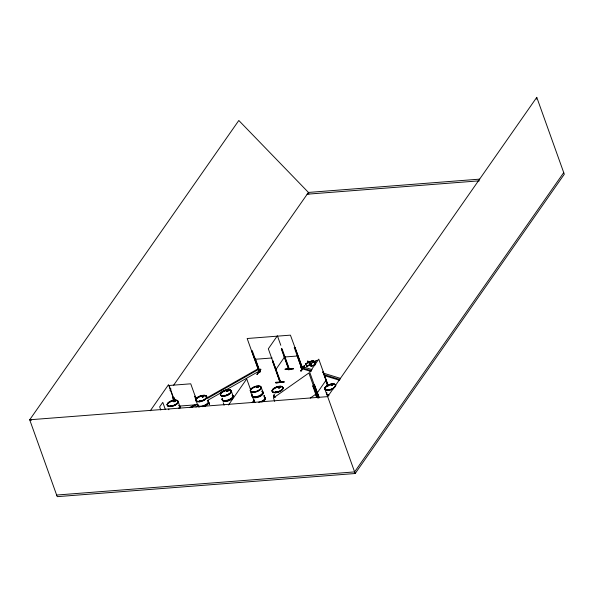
<?xml version="1.0" encoding="UTF-8"?>
<svg xmlns="http://www.w3.org/2000/svg" width="594" height="594" viewBox="0 0 594 594"><rect width="100%" height="100%" fill="white"/><g stroke="black" fill="none" stroke-linecap="round" stroke-linejoin="round"><path stroke-width="0.89" d="M179.737 406.029L178.081 401.418A5.769 2.539 -19.7 0 1 170.5 406.341L171.094 406.081M171.198 406.118L170.686 406.044M171.258 405.843L170.775 405.739M171.102 405.873L171.198 405.962M174.324 400.72L173.945 401.069M173.76 401.061L174.265 401.566M174.161 401.336L174.718 400.72M174.755 401.329L174.45 400.735M199.792 401.537L199.146 401.381L199.903 401.106M199.287 401.099L199.836 401.292L199.413 401.002M199.146 401.433L199.577 401.269M199.309 401.529L200.052 401.336L199.398 400.987M200.081 401.269L199.525 401.091M202.561 396.829L202.294 396.421L203.207 396.406M202.866 396.77L203.371 396.057M224.22 395.908L224.391 395.366L223.708 395.901A5.769 2.539 -19.7 0 0 231.289 391.001L232.93 395.611M223.856 395.701L224.339 395.463M224.376 395.589L223.834 395.507M226.915 390.718L227.324 391.171M228.029 390.406L227.851 390.993M227.391 391.194L228.089 390.577L227.509 390.34M253.527 391.958A5.762 2.532 -19.7 0 0 261.108 387.043A5.762 2.532 -19.7 0 0 252.339 387.726A5.762 2.532 -19.7 0 0 253.527 391.958L254.507 391.906L253.69 391.713M254.432 391.825L253.868 391.706M253.772 391.639L254.061 391.505M254.15 392.025L253.779 391.981M254.536 391.84L254.046 391.736M256.95 387.362L257.18 386.828M257.93 386.657L257.848 387.169M275.623 392.33L276.106 392.055M275.98 392.092L276.366 392.107L275.542 392.285M278.668 387.615L279.781 387.273M279.856 387.206L279.15 387.823M328.289 389.961L328.965 389.991M328.883 389.686L328.274 389.649M328.504 389.679L329.069 389.79M331.333 385.246L332.447 384.912L332.284 385.254M332.224 385.32L331.445 385.254L332.484 385.031M256.979 374.361L260.803 369.453L260.647 369.023L256.987 374.376M257.239 373.945L257.44 374.339M257.343 374.235L260.707 369.386M536.412 99.146L536.776 97.342L564.3 174.22L355.182 473.515L57.224 496.658L29.7 419.78L238.818 120.485L308.442 192.434L173.663 385.15M275.898 382.306L284.051 381.563L284.199 382.001L275.876 382.87M279.744 381.489L280.093 381.044M280.62 381.883L280.271 382.328L280.658 381.875L272.876 361.033L272.572 361.479L279.96 382.336L280.361 381.808M280.39 381.118L279.737 381.526L280.338 381.073M284.764 357.157L289.189 369.617L288.721 369.743L289.13 369.208M171.347 406.14L170.582 406.355L170.879 405.828M173.819 401.403L174.859 401.113M202.339 396.332L203.245 396.421M203.475 396.161L202.457 396.666L203.245 396.733M224.064 395.819L223.723 395.634M223.782 395.456L224.265 395.262M224.562 395.515L223.879 395.723M228.051 390.696L226.96 390.919L227.116 390.496M256.853 386.902L257.699 386.991M256.912 387.243L257.959 386.954M275.49 392.27L275.95 392.01M276.136 392.218L275.735 392.307M278.809 387.741C277.962 387.065 280.665 386.828 279.395 387.422M273.158 361.011L272.572 361.479M288.758 369.75L281.333 348.878L281.638 348.44M275.876 382.944L284.199 382.001M285.224 369.409L293.362 368.74L285.068 369.082M289.04 369.728L289.174 368.451L288.484 368.993M280.026 382.298L280.643 381.779M288.788 369.698L289.092 369.26M289.375 369.238L289.07 369.676L281.615 348.856M285.194 369.535L293.525 368.584L285.35 369.23M318.636 397.958L313.951 384.875L314.256 384.437L319.223 397.497M323.017 371.837L322.72 372.275L323.299 371.814L327.702 384.919M314.538 384.407L313.951 384.875M172.75 397.765C173.686 396.346 172.223 399.651 173.686 400.378M174.376 399.71L173.641 398.136L174.488 397.906M197.965 406.11L194.646 396.346L195.381 396.287L196.324 398.901M195.381 396.287L194.535 396.517M258.798 371.243C261.286 370.76 257.492 371.057 259.266 371.807L251.693 351.151L252.539 350.928M259.147 371.978L260.075 371.718L259.118 372.015L247.163 338.506L290.421 335.142L302.331 367.656L301.321 367.946L302.331 367.679L295.07 347.624L294.334 347.683L301.722 368.718L302.487 368.607L300.861 370.968L304.091 365.644L304.685 366.045L303.72 367.441M295.07 347.624L294.216 347.854M301.722 368.718L301.633 367.686M301.47 367.723L301.737 368.696L297.141 355.531M302.324 368.755L300.958 370.901M303.289 367.359L304.321 366.015L303.363 367.411M302.702 368.785L300.861 370.968M303.66 367.389L304.677 366.023M301.314 370.931L302.754 368.815M275.779 369.624L284.845 356.586M317.159 393.02L326.225 379.982M150.297 410.758L168.518 384.667L173.804 399.42M169.958 390.458L171.013 388.944M228.497 404.997L246.725 378.913L250.765 390.191M252.094 402.71L254.18 399.732M31.504 420.181L29.7 419.78L327.658 396.629L536.776 97.342M563.721 172.609L354.603 471.896L56.653 495.047M312.043 360.818L309.288 361.805L307.588 360.914L307.44 361.352L308.635 362.221L305.539 363.855L306.801 366.661L309.875 365.043C312.667 368.183 309.927 363.06 309.6 362.11L312.043 360.818L312.659 362.555M288.699 368.555L289.1 368.473L288.877 368.911M279.937 381.155L280.375 381.021M173.827 400.987L173.522 401.47L174.139 401.589M202.472 396.25L202.16 396.733L202.658 396.851M226.967 390.562L226.767 391.134L227.457 391.149M256.927 386.82L256.667 387.385L257.365 387.399M253.816 391.84L254.247 391.825M278.883 387.466L279.18 387.719M279.611 387.281L279.403 386.946M275.631 392.01L275.92 391.884M332.157 385.32L332.714 384.875L332.187 384.585M315.488 363.431L314.865 361.701L317.419 360.231L314.56 361.397C310.565 358.776 315.147 362.889 314.835 364.412L311.746 366.053L310.811 363.446L313.899 361.813M305.539 363.855L308.939 362.444C309.66 364.419 311.197 363.194 309.6 362.11M174.718 401.069L173.767 401.336M202.413 396.243L202.851 396.109M203.297 396.673L203.735 396.191L203.207 395.998M227.027 390.733L227.866 390.451M257.039 386.902L257.269 387.132M257.87 387.08L256.808 387.236M257.751 387.243L258.19 386.761L257.41 386.59M253.816 391.602L253.586 392.047L254.135 391.951M331.549 384.764L331.378 385.112L331.704 384.845M312.593 386.026L313.394 385.654L317.56 397.809M310.291 398.062L316.32 393.822M311.108 371.51L301.366 368.495L301.01 367.515L302.331 366.617L312.08 369.624M189.679 407.625L194.483 404.893M207.313 397.616L257.818 368.948L258.628 369.379L207.321 398.507M191.283 407.603L196.896 404.417M195.901 407.031L198.307 405.665M207.93 400.208L222.356 392.01M224.762 390.652L259.236 371.079M260.372 369.431L260.803 369.453M173.827 401.024L174.777 400.891M174.666 401.329L174.072 401.529M202.524 396.161L203.252 395.96M202.688 396.109L202.413 396.599M227.012 390.681A0.891 0.394 -19.7 0 1 228.371 390.577A0.891 0.394 -19.7 0 1 227.198 391.342A0.891 0.394 -19.7 0 1 227.012 390.681L227.235 390.429M279.002 387.058L278.475 387.682L279.225 387.778M279.492 387.689L280.041 387.243L279.566 386.909M328.452 389.783L328.207 390.206M259.845 371.933L252.428 351.091M306.474 366.461L309.407 364.627M310.811 363.446L314.211 362.036L315.644 364.842M311.746 366.053L315.147 364.634L314.211 362.036M280.056 381.548L280.271 382.328L273.188 361.909M174.005 400.928L174.896 400.995M257.105 386.761L257.514 386.62M279.425 387.444L278.965 387.57M293.191 368.414L293.339 368.859M174.198 401.611L175.089 401.032L174.614 400.698M227.361 390.347L227.806 390.34M170.99 406.214L170.589 406.251M257.328 386.768L257.766 386.701M332.039 384.637L331.14 385.216L331.823 385.454M331.853 384.778L332.417 384.608L331.942 384.6M259.615 371.191L259.764 371.97M301.396 367.916L302.094 367.872M202.955 396.02L203.43 396.02M202.91 396.829L202.465 396.903M279.128 387.511L278.72 387.548M259.986 371.733L259.266 371.807L258.939 371.235M301.67 368.674L302.405 368.614M250.668 392.025L254.388 401.596M479.714 179.136L308.301 192.449L308.88 194.067M307.031 194.208L479.373 180.821M254.618 359.325L272.104 357.967M284.066 357.039L297.876 355.962M179.269 406.096L197.29 404.692M279.091 387.8L278.705 387.674M259.66 370.968L259.964 371.911M315.02 363.105L315.689 362.927L314.865 361.701M227.948 390.607L227.212 391.171M323.596 373.181L340.429 378.385M301.01 367.515L311.642 370.797M324.042 374.628L339.991 379.551M324.391 375.608L339.456 380.264M327.985 384.897L318.77 359.162L309.704 372.2L318.919 397.935M323.002 372.252L327.999 386.211M325.527 380.13L327.717 386.234M327.658 396.629L355.182 473.515M324.814 389.003L326.477 393.607M312.86 360.499L313.483 362.236M311.137 363.654L312.073 366.253M310.417 363.335L311.353 365.941M310.298 363.431L311.234 366.03M309.749 363.513L310.684 366.119M308.939 362.444L309.875 365.043M314.256 384.437L316.439 390.54M317.382 393.154L318.941 397.52M305.873 364.063L306.801 366.661M317.76 397.869L308.865 373.002L273.463 397.906L274.703 401.381M312.793 386.078L316.854 397.416M315.407 393.874L316.654 397.364M302.331 366.617L302.688 367.597M302.012 367.916L302.287 368.674M301.314 367.924L301.589 368.681M280.806 345.307L277.391 335.766L268.325 348.804L280.309 382.276M282.046 348.775L289.427 369.275M275.906 382.239L276.002 382.595M255.353 358.776L260.083 371.74M261.189 387.251A5.769 2.539 -19.7 0 1 253.601 392.174A5.769 2.539 -19.7 0 1 252.413 387.934A5.769 2.539 -19.7 0 1 261.189 387.251L262.83 391.869M253.794 400.75L254.418 402.494M223.247 402.695L224.101 405.086A5.747 2.532 -19.7 0 1 224.109 404.388M196.332 399.42L190.741 383.806L169.112 385.484L174.391 400.23M174.369 398.077L175 399.821M173.032 397.742L173.968 400.356M165.347 409.518L162.786 402.361L159.652 406.845L160.796 410.023M223.693 395.923A5.769 2.539 -19.7 0 1 222.505 391.684A5.769 2.539 -19.7 0 1 231.281 390.978A5.769 2.539 -19.7 0 1 223.686 395.901A5.769 2.539 -19.7 0 1 222.498 391.661A5.769 2.539 -19.7 0 1 231.289 391.001M232.863 395.641A5.843 2.569 -19.7 0 1 227.673 400.816A5.843 2.569 -19.7 0 1 222.579 398.507M232.195 395.611A5.747 2.532 -19.7 0 1 229.21 400.616A5.747 2.532 -19.7 0 1 222.394 399.606M232.751 395.344A5.843 2.569 -19.7 0 1 227.569 400.519A5.843 2.569 -19.7 0 1 222.468 398.21M232.566 395.047A5.762 2.532 -19.7 0 1 228.163 399.925A5.762 2.532 -19.7 0 1 222.045 398.648M207.596 400.913A5.843 2.569 -19.7 0 1 207.959 403.801A5.843 2.569 -19.7 0 1 202.398 406.675M199.74 406.883A5.843 2.569 -19.7 0 1 197.639 404.974M208.353 401.693A5.747 2.532 -19.7 0 1 203.957 406.563M198.908 406.957A5.747 2.532 -19.7 0 1 198.225 404.514M207.484 400.616A5.843 2.569 -19.7 0 1 204.455 405.702A5.843 2.569 -19.7 0 1 197.535 404.677M207.306 400.319A5.762 2.532 -19.7 0 1 204.321 405.338A5.762 2.532 -19.7 0 1 197.49 404.328M335.625 385.751A5.762 2.532 -19.7 0 0 328.564 384.838A5.762 2.532 -19.7 0 0 326.113 389.85A5.762 2.532 -19.7 0 0 335.246 386.531A5.762 2.532 -19.7 0 1 326.121 389.879A5.762 2.532 -19.7 0 1 328.579 384.867A5.762 2.532 -19.7 0 1 335.632 385.781M333.657 388.595A5.725 2.517 -19.7 0 1 325.505 389.991A5.725 2.517 -19.7 0 1 328.749 385.35A5.725 2.517 -19.7 0 1 335.773 385.565M333.583 388.32A5.769 2.539 -19.7 0 1 325.163 389.575A5.769 2.539 -19.7 0 1 329.573 384.682A5.769 2.539 -19.7 0 1 335.707 385.959M328.541 394.795A5.762 2.532 -19.7 0 1 326.47 392.916M328.89 395.76A5.762 2.532 -19.7 0 1 326.819 393.881M328.72 395.463A5.843 2.569 -19.7 0 1 327.004 392.775M328.616 395.173A5.843 2.569 -19.7 0 1 326.514 393.265M264.872 398.002A5.762 2.532 -19.7 0 1 263.105 401.626M254.336 402.309A5.762 2.532 -19.7 0 1 254.351 401.611M264.82 397.638A5.843 2.569 -19.7 0 1 261.768 402.012M254.514 402.576A5.843 2.569 -19.7 0 1 254.536 400.505M262.043 391.483A5.843 2.569 -19.7 0 1 259.021 396.577A5.843 2.569 -19.7 0 1 252.094 395.545M263.81 396.644A5.747 2.532 -19.7 0 1 264.167 399.487A5.747 2.532 -19.7 0 1 258.694 402.316M255.078 402.309A5.747 2.532 -19.7 0 1 254.017 400.646M262.095 391.862A5.747 2.532 -19.7 0 1 259.118 396.874A5.747 2.532 -19.7 0 1 252.302 395.864M264.716 397.341A5.843 2.569 -19.7 0 1 261.657 401.715M254.403 402.279A5.843 2.569 -19.7 0 1 254.046 400.995M261.939 391.186A5.843 2.569 -19.7 0 1 258.91 396.28A5.843 2.569 -19.7 0 1 251.99 395.255M262.466 391.298A5.762 2.532 -19.7 0 1 257.351 396.398A5.762 2.532 -19.7 0 1 252.324 394.126M274.866 396.948A5.762 2.532 -19.7 0 1 274.183 394.505M274.502 397.512A5.762 2.532 -19.7 0 1 274.146 396.243M275.029 397.616A5.843 2.569 -19.7 0 1 273.953 395.923M274.925 397.319A5.843 2.569 -19.7 0 1 274.235 394.839M170.5 406.341A5.769 2.539 -19.7 0 1 169.312 402.093A5.769 2.539 -19.7 0 1 178.089 401.396A5.769 2.539 -19.7 0 1 170.493 406.318A5.769 2.539 -19.7 0 1 169.305 402.079A5.769 2.539 -19.7 0 1 178.096 401.418M178.95 405.65A5.843 2.569 -19.7 0 1 179.64 408.13M179.715 406.422A5.762 2.532 -19.7 0 1 179.692 408.464M178.846 405.353A5.843 2.569 -19.7 0 1 179.537 407.833M179.373 405.464A5.762 2.532 -19.7 0 1 178.623 408.308M168.837 409.763A5.762 2.532 -19.7 0 1 168.852 409.066M264.887 397.609L264.033 395.218L264.879 397.616M209.578 404.648L208.724 402.257L209.571 404.655M223.619 395.708A5.762 2.532 -19.7 0 0 231.2 390.793A5.762 2.532 -19.7 0 0 222.438 391.468A5.762 2.532 -19.7 0 0 223.619 395.708M223.804 396.183A5.74 2.525 -19.7 0 0 231.356 391.283A5.74 2.525 -19.7 0 0 222.624 391.966A5.74 2.525 -19.7 0 0 223.804 396.183A5.74 2.525 -19.7 0 0 231.356 391.305A5.74 2.525 -19.7 0 0 222.631 391.981A5.74 2.525 -19.7 0 0 223.812 396.198M199.072 401.388A5.762 2.532 -19.7 0 0 206.653 396.473A5.762 2.532 -19.7 0 0 197.884 397.148A5.762 2.532 -19.7 0 0 199.072 401.388A5.762 2.532 -19.7 0 0 206.66 396.502A5.762 2.532 -19.7 0 0 197.899 397.178A5.762 2.532 -19.7 0 0 199.079 401.418M199.265 401.878A5.74 2.525 -19.7 0 0 206.809 396.985A5.74 2.525 -19.7 0 0 198.084 397.661A5.74 2.525 -19.7 0 0 199.265 401.878M199.138 401.581A5.769 2.539 -19.7 0 0 206.727 396.658A5.769 2.539 -19.7 0 0 197.951 397.341A5.769 2.539 -19.7 0 0 199.138 401.581M202.651 397.022A0.891 0.394 -19.7 0 0 203.824 396.257A0.891 0.394 -19.7 0 0 202.465 396.361A0.891 0.394 -19.7 0 0 202.651 397.022M331.63 385.603A0.891 0.394 -19.7 0 0 332.803 384.845A0.891 0.394 -19.7 0 0 331.445 384.949A0.891 0.394 -19.7 0 0 331.63 385.603M253.72 392.456A5.74 2.525 -19.7 0 0 261.263 387.555A5.74 2.525 -19.7 0 0 252.539 388.238A5.74 2.525 -19.7 0 0 253.72 392.456M257.105 387.592A0.891 0.394 -19.7 0 0 258.279 386.828A0.891 0.394 -19.7 0 0 256.92 386.932A0.891 0.394 -19.7 0 0 257.105 387.592M275.386 392.337A5.762 2.532 -19.7 0 0 282.959 387.422A5.762 2.532 -19.7 0 0 274.198 388.097A5.762 2.532 -19.7 0 0 275.386 392.337M275.393 392.367A5.762 2.532 -19.7 0 0 282.974 387.451A5.762 2.532 -19.7 0 0 274.213 388.127A5.762 2.532 -19.7 0 0 275.393 392.367M275.571 392.834A5.74 2.525 -19.7 0 0 283.123 387.934A5.74 2.525 -19.7 0 0 274.398 388.61A5.74 2.525 -19.7 0 0 275.571 392.834M275.453 392.552A5.769 2.539 -19.7 0 0 283.048 387.63A5.769 2.539 -19.7 0 0 274.272 388.313A5.769 2.539 -19.7 0 0 275.453 392.552M278.957 387.971A0.891 0.394 -19.7 0 0 280.138 387.206A0.891 0.394 -19.7 0 0 278.779 387.31A0.891 0.394 -19.7 0 0 278.957 387.971M170.426 406.125A5.762 2.532 -19.7 0 0 178.007 401.202A5.762 2.532 -19.7 0 0 169.245 401.886A5.762 2.532 -19.7 0 0 170.426 406.125M170.612 406.615A5.747 2.532 -19.7 0 0 178.178 401.707A5.747 2.532 -19.7 0 0 169.431 402.383A5.747 2.532 -19.7 0 0 170.612 406.615M174.005 401.759A0.891 0.394 -19.7 0 0 175.178 400.995A0.891 0.394 -19.7 0 0 173.819 401.099A0.891 0.394 -19.7 0 0 174.005 401.759"/></g></svg>
